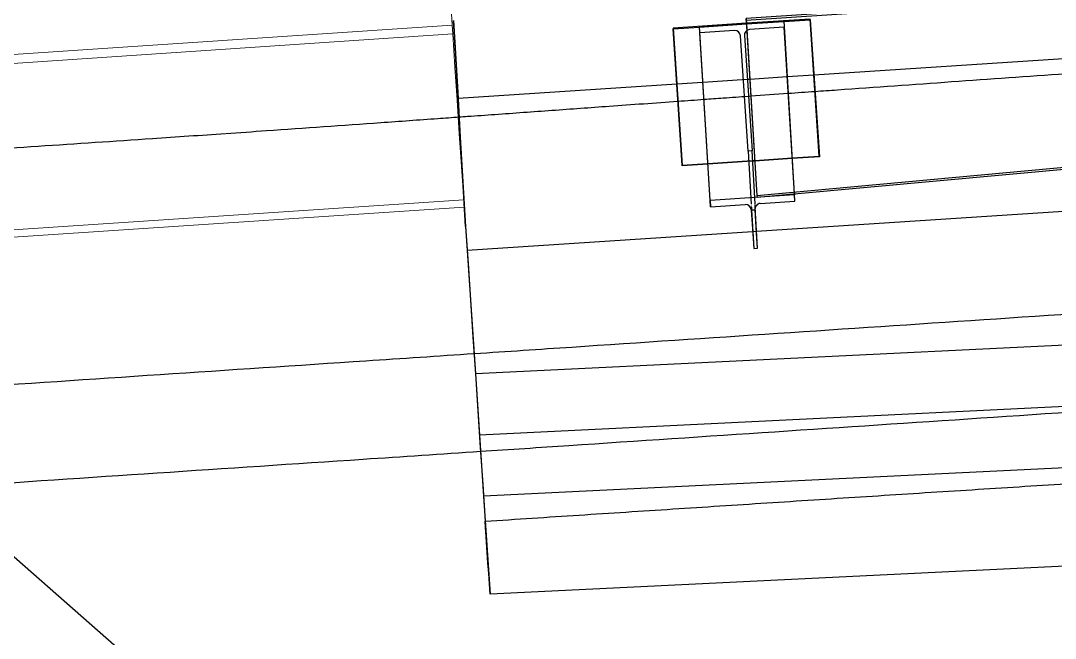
# Model space of a CAD drawing. Header units: metres. Extents: x -1161 to -1081, y 0 to 563.
# Drawn here: x -1095.855 to -1093.747, y 543.685 to 544.943 of the extents above; entities that cross this region are included whole.
import ezdxf

# ---------------------------------------------------------------- set-up
doc = ezdxf.new("R2010")
doc.units = ezdxf.units.M
doc.linetypes.add('JacobsDash', pattern=[0.0045, 0.003, -0.0015])
for name, color, linetype, lineweight in [('A-FLOR', 7, 'Continuous', 50), ('A-GENM', 7, 'Continuous', 35), ('S-BEAM-HDLN', 7, 'JacobsDash', 18)]:
    doc.layers.add(name, color=color, linetype=linetype, lineweight=lineweight)

# ---------------------------------------------------------------- blocks, each defined once
blk = doc.blocks.new('SCR_SE_1 - SCR_SE_1-66993702-DRG-2873121 - DECK SLAB GENERAL ARRANGEMENT PLAN')
at = {"layer": 'A-GENM', "color": 253, "lineweight": 25, "true_color": 0xa3a3a3}
for p, q in [((0, 0.004), (0, 0)), ((0, 0.004), (1.18, 0.004)), ((0.0017, -0.3281), (0, 0.004)), ((0, 0), (1.18, 0)), ((0.0009, -0.1854), (0, 0)), ((1.18, 0), (1.18, 0.004)), ((1.18, 0.004), (1.182, -0.357)), ((1.18, 0), (1.182, -0.357)), ((0.0017, -0.3281), (0.0009, -0.1854)), ((0.0017, -0.3321), (0.0017, -0.3281)), ((1.182, -0.357), (0.0017, -0.3281)), ((0.0017, -0.3318), (0.0017, -0.3281)), ((1.106, -0.3591), (0.0017, -0.3321)), ((1.182, -0.357), (1.182, -0.3609)), ((1.182, -0.357), (1.182, -0.3609)), ((1.1075, -0.3591), (1.106, -0.3591)), ((1.182, -0.3609), (1.1075, -0.3591))]:
    blk.add_line(p, q, dxfattribs=at)
blk = doc.blocks.new('PLATE ph - PLATE ph-V17-DRG-2873121 - DECK SLAB GENERAL ARRANGEMENT PLAN')
at = {"layer": 'A-GENM', "color": 253, "lineweight": 25, "true_color": 0xa3a3a3}
for p, q in [((-1094.2466, 544.9464), (-1094.3763, 544.9378)), ((-1094.3004, 544.9413), (-1094.2465, 544.9449)), ((-1094.2279, 544.6671), (-1094.2466, 544.9464)), ((-1094.2464, 544.9449), (-1094.2466, 544.9464)), ((-1094.2464, 544.9449), (-1094.2278, 544.6657)), ((-1094.3763, 544.9378), (-1094.5259, 544.9278)), ((-1094.5259, 544.9278), (-1094.5073, 544.6485)), ((-1094.5259, 544.9278), (-1094.5258, 544.9263)), ((-1094.5258, 544.9263), (-1094.472, 544.9299)), ((-1094.5073, 544.6485), (-1094.5258, 544.9263)), ((-1094.472, 544.9299), (-1094.3763, 544.9363)), ((-1094.3763, 544.9363), (-1094.3004, 544.9413)), ((-1094.5073, 544.6485), (-1094.455, 544.652)), ((-1094.5072, 544.647), (-1094.5073, 544.6485)), ((-1094.5072, 544.647), (-1094.5073, 544.6485)), ((-1094.4549, 544.6505), (-1094.5072, 544.647)), ((-1094.455, 544.652), (-1094.3647, 544.658)), ((-1094.3646, 544.6565), (-1094.4549, 544.6505)), ((-1094.3591, 544.6569), (-1094.3637, 544.6566)), ((-1094.3636, 544.6581), (-1094.3592, 544.6584)), ((-1094.3592, 544.6584), (-1094.2834, 544.6634)), ((-1094.2833, 544.662), (-1094.3591, 544.6569)), ((-1094.2834, 544.6634), (-1094.2279, 544.6671)), ((-1094.2278, 544.6657), (-1094.2833, 544.662)), ((-1094.2279, 544.6671), (-1094.2278, 544.6657))]:
    blk.add_line(p, q, dxfattribs=at)
blk = doc.blocks.new('POST_2420_1C_360UB - 1C-68560598-DRG-2873121 - DECK SLAB GENERAL ARRANGEMENT PLAN')
at = {"layer": 'A-GENM', "color": 253, "lineweight": 25, "true_color": 0xa3a3a3}
for p, q in [((-1094.3763, 544.9378), (-1094.3004, 544.9428)), ((-1094.3004, 544.9428), (-1094.2996, 544.9297)), ((-1094.3004, 544.9428), (-1094.2789, 544.5903)), ((-1094.4721, 544.9314), (-1094.3763, 544.9378)), ((-1094.4712, 544.9182), (-1094.4721, 544.9314)), ((-1094.4504, 544.5767), (-1094.4721, 544.9314)), ((-1094.4007, 544.9229), (-1094.4712, 544.9182)), ((-1094.3963, 544.9223), (-1094.4007, 544.9229)), ((-1094.3924, 544.92), (-1094.3963, 544.9223)), ((-1094.3754, 544.9229), (-1094.3779, 544.921)), ((-1094.37, 544.925), (-1094.3743, 544.9238)), ((-1094.2996, 544.9296), (-1094.37, 544.925)), ((-1094.2788, 544.5903), (-1094.2996, 544.9297)), ((-1094.4503, 544.5767), (-1094.4712, 544.9182)), ((-1094.373, 544.6775), (-1094.3886, 544.9121)), ((-1094.3806, 544.9126), (-1094.365, 544.678)), ((-1094.366, 544.678), (-1094.373, 544.6775)), ((-1094.373, 544.6775), (-1094.3667, 544.5694)), ((-1094.3588, 544.5699), (-1094.365, 544.678)), ((-1094.2788, 544.5882), (-1094.4504, 544.5767)), ((-1094.2789, 544.5903), (-1094.2788, 544.5882)), ((-1094.2779, 544.5753), (-1094.2788, 544.5903)), ((-1094.2779, 544.5753), (-1094.2788, 544.5882)), ((-1094.4504, 544.5767), (-1094.4495, 544.5639)), ((-1094.4495, 544.5639), (-1094.4503, 544.5767)), ((-1094.4495, 544.5639), (-1094.3791, 544.5686)), ((-1094.3666, 544.5661), (-1094.3665, 544.5642)), ((-1094.3664, 544.5631), (-1094.3663, 544.5611)), ((-1094.3586, 544.5669), (-1094.3587, 544.5684)), ((-1094.3584, 544.5628), (-1094.3586, 544.5662)), ((-1094.3483, 544.5706), (-1094.2779, 544.5753)), ((-1094.3669, 544.5581), (-1094.3669, 544.5575)), ((-1094.3669, 544.5575), (-1094.3589, 544.558)), ((-1094.3669, 544.5575), (-1094.3636, 544.5094)), ((-1094.3662, 544.5606), (-1094.3661, 544.5581)), ((-1094.3661, 544.5576), (-1094.3616, 544.4792)), ((-1094.3589, 544.558), (-1094.359, 544.5586)), ((-1094.3556, 544.5099), (-1094.3589, 544.558)), ((-1094.3536, 544.4797), (-1094.3584, 544.5628)), ((-1094.3636, 544.5094), (-1094.3616, 544.4792)), ((-1094.3536, 544.4797), (-1094.3556, 544.5099)), ((-1094.3616, 544.4792), (-1094.3536, 544.4797))]:
    blk.add_line(p, q, dxfattribs=at)
at = {"layer": 'A-GENM', "color": 253, "lineweight": 25, "true_color": 0xa3a3a3, "flags": 128}
for points in [[(-1094.3886, 544.9121), (-1094.389, 544.9143), (-1094.3897, 544.9164), (-1094.3909, 544.9184), (-1094.3924, 544.92)], [(-1094.3779, 544.921), (-1094.3792, 544.9191), (-1094.3801, 544.9171), (-1094.3806, 544.9149), (-1094.3806, 544.9126)]]:
    blk.add_lwpolyline(points, dxfattribs=at)
at = {"layer": 'A-GENM', "color": 253, "lineweight": 25, "true_color": 0xa3a3a3}
for centre, start_param, end_param in [((-1094.3783, 544.5573), 0.005578, 1.576374), ((-1094.3476, 544.5594), 1.576374, 3.147171)]:
    blk.add_ellipse(centre, major_axis=(0.0114, 0.0007), ratio=0.989162, start_param=start_param, end_param=end_param, dxfattribs=at)
blk = doc.blocks.new('Top of Pavement - RL A - Top of Pavement - RL A-68818558-DRG-2873121 - DECK SLAB GENERAL ARRANGEMENT PLAN')
at = {"layer": 'A-GENM', "color": 9, "lineweight": 25, "true_color": 0xbebebe}
for points, knots in [([(142.8927, 2.9349), (142.9375, 2.8021), (143.0273, 2.5365), (143.1621, 2.1381), (143.297, 1.7398), (143.4318, 1.3415), (143.5666, 0.9431), (143.7014, 0.5448), (143.8362, 0.1465), (143.971, -0.2519), (144.1058, -0.6502), (144.2406, -1.0485), (144.3754, -1.4469), (144.4909, -1.7881), (144.5615, -1.9966), (144.5871, -2.0723)], [0.66473988, 0.66473988, 0.66473988, 0.66473988, 0.66763006, 0.67052023, 0.6734104, 0.67630058, 0.67919075, 0.68208092, 0.6849711, 0.68786127, 0.69075145, 0.69364162, 0.69653179, 0.69942197, 0.7010705, 0.7010705, 0.7010705, 0.7010705]), ([(144.7756, -2.0086), (144.752, -1.9389), (144.6835, -1.7365), (144.57, -1.4012), (144.4352, -1.0029), (144.3004, -0.6046), (144.1656, -0.2062), (144.0308, 0.1921), (143.8959, 0.5904), (143.7611, 0.9888), (143.6488, 1.3207), (143.5814, 1.5199), (143.5589, 1.5863)], [-0.70093887, -0.70093887, -0.70093887, -0.70093887, -0.69942197, -0.69653179, -0.69364162, -0.69075145, -0.68786127, -0.6849711, -0.68208092, -0.67919075, -0.67630058, -0.67485509, -0.67485509, -0.67485509, -0.67485509]), ([(145.8775, -5.2646), (145.8461, -5.1717), (145.7697, -4.946), (145.6484, -4.5875), (145.5136, -4.1892), (145.3788, -3.7909), (145.244, -3.3927), (145.1092, -2.9944), (144.9744, -2.5961), (144.8633, -2.2678), (144.7971, -2.0724), (144.7759, -2.0096)], [-0.72456638, -0.72456638, -0.72456638, -0.72456638, -0.72254335, -0.71965318, -0.71676301, -0.71387283, -0.71098266, -0.70809249, -0.70520231, -0.70231214, -0.7009465, -0.7009465, -0.7009465, -0.7009465]), ([(144.5871, -2.0723), (144.6064, -2.1294), (144.6707, -2.3192), (144.7798, -2.6417), (144.9146, -3.04), (145.0494, -3.4383), (145.1842, -3.8366), (145.319, -4.2349), (145.4538, -4.6331), (145.5757, -4.9935), (145.6528, -5.221), (145.6848, -5.3158)], [0.7010705, 0.7010705, 0.7010705, 0.7010705, 0.70231214, 0.70520231, 0.70809249, 0.71098266, 0.71387283, 0.71676301, 0.71965318, 0.72254335, 0.72460685, 0.72460685, 0.72460685, 0.72460685])]:
    blk.add_open_spline(points, degree=3, knots=knots, dxfattribs=at)
blk = doc.blocks.new('T2DPAA-T2D-C3S-RS-M3D-100334_rvt-1-DRG-2873121 - DECK SLAB GENERAL ARRANGEMENT PLAN')
at = {"layer": 'A-GENM', "color": 253, "lineweight": 25, "true_color": 0xa3a3a3}
for p, q in [((-1094.9733, 544.9433), (-1094.97, 544.8876)), ((-1094.964, 544.7844), (-1094.9733, 544.9433)), ((-1094.97, 544.8876), (-1094.9647, 544.7966)), ((-1093.3209, 544.892), (-1094.2389, 544.8318)), ((-1093.3209, 544.892), (-1094.2389, 544.8318)), ((-1094.4651, 544.817), (-1094.5183, 544.8135)), ((-1094.4651, 544.817), (-1094.5183, 544.8135)), ((-1094.375, 544.8229), (-1094.4651, 544.817)), ((-1094.375, 544.8229), (-1094.4651, 544.817)), ((-1094.3693, 544.8233), (-1094.3746, 544.823)), ((-1094.3693, 544.8233), (-1094.3746, 544.823)), ((-1094.2934, 544.8283), (-1094.3693, 544.8233)), ((-1094.2934, 544.8283), (-1094.3693, 544.8233)), ((-1094.2389, 544.8318), (-1094.2934, 544.8283)), ((-1094.2389, 544.8318), (-1094.2934, 544.8283)), ((-1094.9647, 544.7966), (-1094.9594, 544.7055)), ((-1094.5183, 544.8135), (-1094.964, 544.7844)), ((-1094.5183, 544.8135), (-1094.964, 544.7844)), ((-1094.9487, 544.5235), (-1094.964, 544.7844)), ((-1094.9594, 544.7055), (-1094.954, 544.6145)), ((-1094.954, 544.6145), (-1094.9487, 544.5235)), ((-1093.2197, 544.588), (-1094.3559, 544.5135)), ((-1093.2197, 544.588), (-1094.3559, 544.5135)), ((-1094.9487, 544.5235), (-1094.9455, 544.4749)), ((-1094.9487, 544.5235), (-1094.9437, 544.4485)), ((-1094.3639, 544.513), (-1094.9455, 544.4749)), ((-1094.3639, 544.513), (-1094.9455, 544.4749)), ((-1094.3565, 544.5135), (-1094.3639, 544.513)), ((-1094.3565, 544.5135), (-1094.3639, 544.513)), ((-1094.9455, 544.4749), (-1094.9287, 544.2237)), ((-1094.9437, 544.4485), (-1094.9387, 544.3735)), ((-1094.9387, 544.3735), (-1094.9345, 544.3098)), ((-1093.2033, 544.3076), (-1094.9287, 544.2237)), ((-1094.9287, 544.2237), (-1094.9204, 544.099)), ((-1093.196, 544.1831), (-1094.9204, 544.099)), ((-1094.9204, 544.099), (-1094.9121, 543.9743)), ((-1093.1887, 544.0583), (-1094.9121, 543.9743)), ((-1094.9121, 543.9743), (-1094.8988, 543.7747)), ((-1094.9078, 543.91), (-1094.9087, 543.9234)), ((-1093.177, 543.8587), (-1094.8988, 543.7747))]:
    blk.add_line(p, q, dxfattribs=at)
at = {"layer": 'A-GENM', "color": 9, "lineweight": 25, "true_color": 0xbebebe}
for p, q in [((-1094.9345, 544.3098), (-1094.9337, 544.2984)), ((-1094.9337, 544.2982), (-1094.9287, 544.2237)), ((-1094.9287, 544.2234), (-1094.9237, 544.1484)), ((-1094.9237, 544.1484), (-1094.9187, 544.0734)), ((-1094.9187, 544.0734), (-1094.9137, 543.9984)), ((-1094.9137, 543.9984), (-1094.9087, 543.9234))]:
    blk.add_line(p, q, dxfattribs=at)
at = {"layer": 'A-GENM', "color": 254, "lineweight": 25, "true_color": 0xd1d1d1}
blk.add_line((-1096.1274, 544.0785), (-1095.5008, 543.5277), dxfattribs=at)
at = {"layer": 'A-GENM', "color": 253, "lineweight": 25, "true_color": 0xa3a3a3, "flags": 128}
blk.add_lwpolyline([(-1094.8988, 543.7747), (-1094.9002, 543.796), (-1094.9016, 543.8172), (-1094.9031, 543.8385), (-1094.9045, 543.8597), (-1094.9059, 543.8809), (-1094.9073, 543.9022), (-1094.9078, 543.91)], dxfattribs=at)
at = {"layer": 'A-GENM', "color": 9, "lineweight": 25, "true_color": 0xbebebe}
for points in [[(-1093.9584, 544.8188), (-1093.8033, 544.8298), (-1093.6482, 544.8408), (-1093.4931, 544.8519)], [(-1094.3673, 544.7896), (-1094.342, 544.7915), (-1094.3167, 544.7933), (-1094.2914, 544.7951)], [(-1094.2914, 544.7951), (-1094.2732, 544.7964), (-1094.255, 544.7977), (-1094.2367, 544.799)], [(-1094.516, 544.779), (-1094.4983, 544.7803), (-1094.4807, 544.7815), (-1094.463, 544.7828)], [(-1094.463, 544.7828), (-1094.4499, 544.7837), (-1094.4368, 544.7847), (-1094.4237, 544.7856)], [(-1094.4237, 544.7856), (-1094.4068, 544.7868), (-1094.3898, 544.788), (-1094.3729, 544.7892)], [(-1094.3724, 544.7893), (-1094.3707, 544.7894), (-1094.369, 544.7895), (-1094.3673, 544.7896)], [(-1094.9618, 544.747), (-1094.9561, 544.7474), (-1094.9504, 544.7478), (-1094.9447, 544.7482)], [(-1093.7611, 543.9976), (-1093.6974, 544.0017), (-1093.6336, 544.0057), (-1093.5698, 544.0097)]]:
    blk.add_open_spline(points, degree=3, dxfattribs=at)
for points, knots in [([(-1094.2367, 544.799), (-1094.2215, 544.8), (-1094.1287, 544.8066), (-1094.036, 544.8132), (-1093.9584, 544.8188)], [0.6002005, 0.6002005, 0.6002005, 0.6002005, 0.61111111, 0.66666667, 0.66666667, 0.66666667, 0.66666667]), ([(-1094.9443, 544.7482), (-1094.9258, 544.7495), (-1094.8686, 544.7536), (-1094.7726, 544.7605), (-1094.6483, 544.7695), (-1094.5628, 544.7756), (-1094.516, 544.779)], [0.4312167, 0.4312167, 0.4312167, 0.4312167, 0.4444444, 0.4722222, 0.5, 0.5335016, 0.5335016, 0.5335016, 0.5335016]), ([(-1095.4375, 544.7133), (-1095.4098, 544.7152), (-1095.3044, 544.7225), (-1095.1603, 544.7327), (-1095.0295, 544.7421), (-1094.9763, 544.7459), (-1094.9618, 544.747)], [0.3134348, 0.3134348, 0.3134348, 0.3134348, 0.3333333, 0.3888889, 0.4166667, 0.4270412, 0.4270412, 0.4270412, 0.4270412]), ([(-1096.7506, 544.6261), (-1096.673, 544.6313), (-1096.5179, 544.6415), (-1096.2851, 544.6569), (-1096.0524, 544.672), (-1095.8196, 544.6874), (-1095.6149, 544.7012), (-1095.4878, 544.7098), (-1095.4382, 544.7133)], [0, 0, 0, 0, 0.0555556, 0.1111111, 0.1666667, 0.2222222, 0.2777778, 0.3132768, 0.3132768, 0.3132768, 0.3132768])]:
    blk.add_open_spline(points, degree=3, knots=knots, dxfattribs=at)
at = {"layer": 'A-GENM', "color": 253, "lineweight": 25, "true_color": 0xa3a3a3}
for points in [[(-1093.9524, 543.9854), (-1093.8886, 543.9895), (-1093.8249, 543.9936), (-1093.7611, 543.9976)], [(-1094.3349, 543.9608), (-1094.2712, 543.965), (-1094.2074, 543.9691), (-1094.1437, 543.9732)], [(-1094.1437, 543.9732), (-1094.0799, 543.9773), (-1094.0162, 543.9814), (-1093.9524, 543.9854)], [(-1094.5262, 543.9484), (-1094.4624, 543.9526), (-1094.3987, 543.9567), (-1094.3349, 543.9608)], [(-1094.9087, 543.9234), (-1094.845, 543.9276), (-1094.7812, 543.9318), (-1094.7175, 543.936)], [(-1094.7175, 543.936), (-1094.6537, 543.9401), (-1094.59, 543.9443), (-1094.5262, 543.9484)]]:
    blk.add_open_spline(points, degree=3, dxfattribs=at)
at = {"layer": 'A-GENM', "color": 253, "lineweight": 25, "true_color": 0xa3a3a3, "rotation": 75.11694444444437}
blk.add_blockref('Top of Pavement - RL A - Top of Pavement - RL A-68818558-DRG-2873121 - DECK SLAB GENERAL ARRANGEMENT PLAN', (-1134.0578, 404.8616), dxfattribs=at)
at = {"layer": 'A-GENM', "color": 253, "lineweight": 25, "true_color": 0xa3a3a3, "extrusion": (0, 0, -1), "rotation": 356.1843056642884}
blk.add_blockref('SCR_SE_1 - SCR_SE_1-66993702-DRG-2873121 - DECK SLAB GENERAL ARRANGEMENT PLAN', (1093.1993, 545.0221), dxfattribs=at)
at = {"layer": 'A-GENM', "color": 253, "lineweight": 25, "true_color": 0xa3a3a3}
for name in ['PLATE ph - PLATE ph-V17-DRG-2873121 - DECK SLAB GENERAL ARRANGEMENT PLAN', 'POST_2420_1C_360UB - 1C-68560598-DRG-2873121 - DECK SLAB GENERAL ARRANGEMENT PLAN']:
    blk.add_blockref(name, (0, 0), dxfattribs=at)

msp = doc.modelspace()

# ---------------------------------------------------------------- linework, layer by layer
at = {"layer": 'A-FLOR', "color": 9, "lineweight": 18, "true_color": 0xc3c3c3}
for p, q in [((-1094.9761, 544.9338), (-1105.0335, 544.2612)), ((-1094.9749, 544.9159), (-1105.0323, 544.243)), ((-1094.9524, 544.5783), (-1105.0107, 543.9054)), ((-1094.9514, 544.5634), (-1105.0098, 543.8907))]:
    msp.add_line(p, q, dxfattribs=at)
at = {"layer": 'A-FLOR', "color": 9, "lineweight": 18, "true_color": 0xc3c3c3, "flags": 128}
for points in [[(-1094.99, 545.1426), (-1094.9884, 545.1194), (-1094.9869, 545.0962), (-1094.9853, 545.073), (-1094.9838, 545.0498), (-1094.9823, 545.0266), (-1094.9807, 545.0034), (-1094.9792, 544.9802), (-1094.9776, 544.957), (-1094.9761, 544.9338)], [(-1094.9761, 544.9338), (-1094.9755, 544.9248), (-1094.9749, 544.9159)], [(-1094.9749, 544.9159), (-1094.9704, 544.8484), (-1094.9659, 544.7809), (-1094.9614, 544.7133), (-1094.9569, 544.6458), (-1094.9524, 544.5783)], [(-1094.9524, 544.5783), (-1094.9519, 544.5708), (-1094.9514, 544.5634)]]:
    msp.add_lwpolyline(points, dxfattribs=at)
at = {"layer": 'S-BEAM-HDLN', "color": 252, "true_color": 0x888888}
msp.add_line((-1094.9976, 544.9417), (-1094.9976, 544.9417), dxfattribs=at)

# ---------------------------------------------------------------- block references
at = {"lineweight": 5}
msp.add_blockref('T2DPAA-T2D-C3S-RS-M3D-100334_rvt-1-DRG-2873121 - DECK SLAB GENERAL ARRANGEMENT PLAN', (0, 0), dxfattribs=at)

doc.saveas('drawing.dxf')
